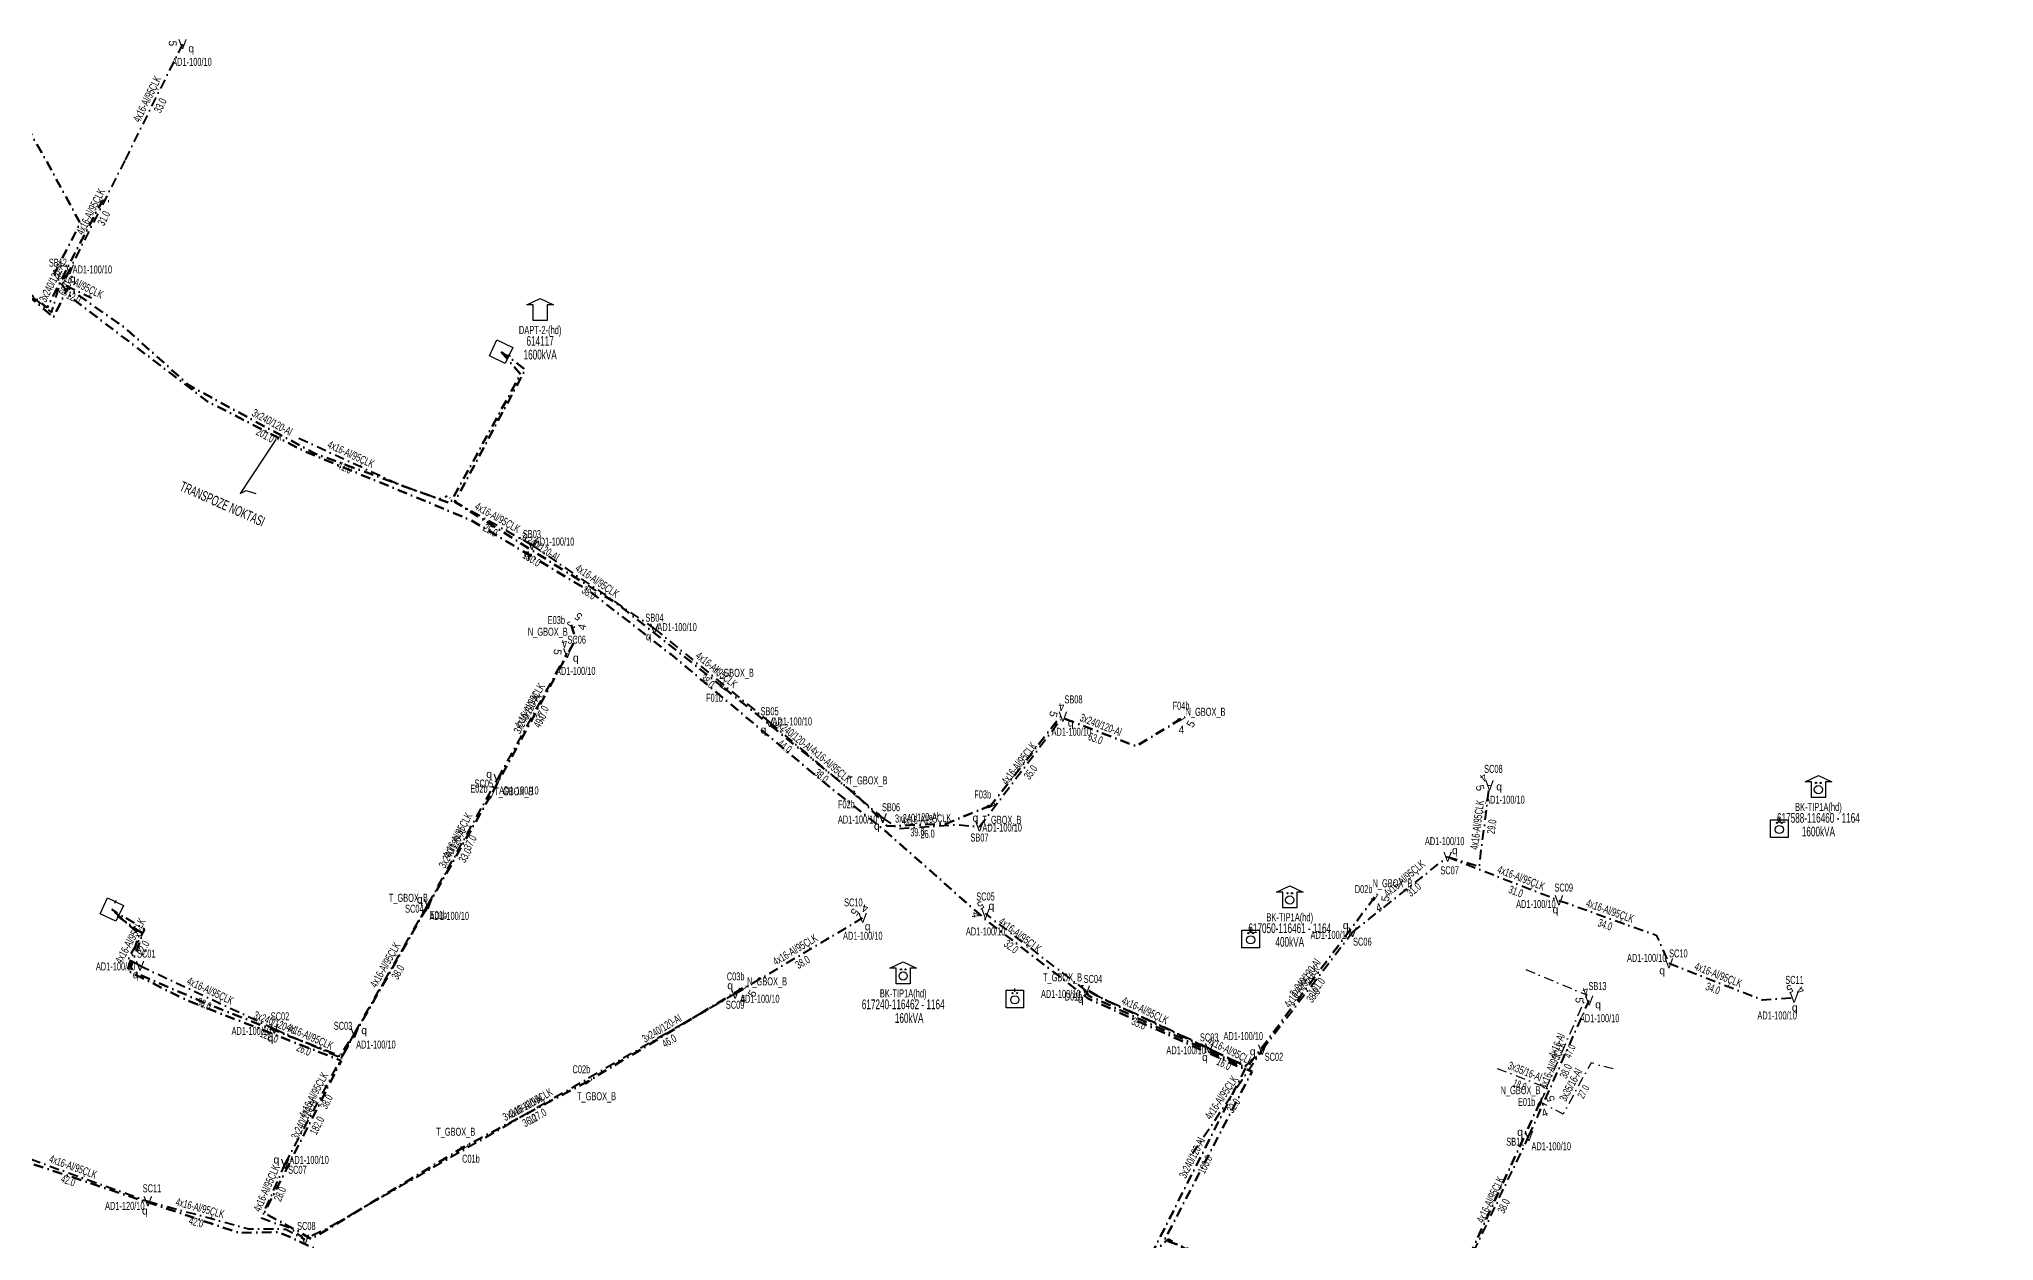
# Model space of a CAD drawing. Header units: millimetres. Extents: x 407682 to 413427, y 4045444 to 4048063.
# Drawn here: x 409555 to 410055, y 4046597 to 4046905 of the extents above; entities that cross this region are included whole.
import ezdxf
from ezdxf.enums import TextEntityAlignment as Align

# ---------------------------------------------------------------- set-up
doc = ezdxf.new("R2010")
doc.units = ezdxf.units.MM
doc.linetypes.add('DASHDOT', pattern=[5, 2.5, -1.25, 0, -1.25])
for name, color, linetype, lineweight in [('DIREK_AYD_YENI', 152, 'Continuous', 25), ('DIREK_BOX_YENI', 5, 'Continuous', 25), ('HAT_ABH_YERALTI_YENI', 6, 'DASHDOT', 80), ('HAT_ABONE_YERALTI_YENI', 30, 'DASHDOT', 30), ('HAT_AYD_YERALTI_YENI', 4, 'DASHDOT', 40), ('HAT_BOX_YERALTI_YENI', 5, 'DASHDOT', 50), ('KULLANICI', 1, 'Continuous', 25), ('NODE_OG_YENI', 5, 'Continuous', 25), ('TRAFO_MEVCUT', 5, 'Continuous', 30)]:
    doc.layers.add(name, color=color, linetype=linetype, lineweight=lineweight)
doc.styles.add('Direk', font='B_CAD')
doc.styles.get("Standard").update_dxf_attribs({"font": 'Arial'})

# ---------------------------------------------------------------- blocks, each defined once
blk = doc.blocks.new('MEV_BINA_KARE')
at = {"layer": 'TRAFO_MEVCUT', "linetype": 'Continuous'}
for p, q in [((-2.25, -2.25), (-2.25, 2.25)), ((-2.25, 2.25), (2.25, 2.25)), ((0, 1.8), (0, 2.7)), ((2.25, 2.25), (2.25, -2.25)), ((2.25, -2.25), (-2.25, -2.25))]:
    blk.add_line(p, q, dxfattribs=at)
blk = doc.blocks.new('MEV_DAPT')
at = {"layer": 'TRAFO_MEVCUT', "linetype": 'Continuous'}
for p, q in [((-3.4, 2), (0, 3.6)), ((-1.8, 2), (-3.4, 2)), ((-1.8, -2), (-1.8, 2)), ((0, 3.6), (3.4, 2)), ((3.4, 2), (1.8, 2)), ((1.8, 2), (1.8, -2)), ((1.8, -2), (-1.8, -2))]:
    blk.add_line(p, q, dxfattribs=at)
blk = doc.blocks.new('MEV_OZELBINA_KARE')
at = {"layer": 'TRAFO_MEVCUT', "linetype": 'Continuous'}
for p, q in [((-2.25, 2.25), (2.25, 2.25)), ((-2.25, -2.25), (-2.25, 2.25)), ((0, 1.8), (0, 2.7)), ((2.25, 2.25), (2.25, -2.25)), ((2.25, -2.25), (-2.25, -2.25))]:
    blk.add_line(p, q, dxfattribs=at)
for centre, radius in [((0, -0.215091), 1.049264), ((-0.592312, 1.488957), 0.15614), ((0.592312, 1.488957), 0.15614)]:
    blk.add_circle(centre, radius, dxfattribs=at)
blk = doc.blocks.new('MEV_BETKOSK_OZEL')
at = {"layer": 'TRAFO_MEVCUT', "linetype": 'Continuous'}
for p, q in [((-3.4, 2), (0, 3.6)), ((-1.8, 2), (-3.4, 2)), ((-1.8, -2), (-1.8, 2)), ((0, 3.6), (3.4, 2)), ((3.4, 2), (1.8, 2)), ((1.8, 2), (1.8, -2)), ((1.8, -2), (-1.8, -2))]:
    blk.add_line(p, q, dxfattribs=at)
for centre, radius in [((0, 0), 1.049264), ((-0.592312, 1.704048), 0.15614), ((0.592312, 1.704048), 0.15614)]:
    blk.add_circle(centre, radius, dxfattribs=at)

msp = doc.modelspace()

# ---------------------------------------------------------------- linework, layer by layer
at = {"layer": 'HAT_ABH_YERALTI_YENI', "flags": 128}
for points in [[(409477.614, 4047326.318), (409463.867131, 4047311.200562), (409448.400227, 4047322.628886), (409444.146828, 4047325.077812), (409402.026808, 4047285.838032), (409388.717667, 4047276.210142), (409359.972694, 4047240.244175), (409324.236814, 4047196.749089), (409322.425902, 4047174.096609), (409353.694655, 4047171.767039), (409384.371755, 4047165.999745), (409417.380314, 4047148.820569), (409419.002444, 4047141.422002), (409396.39833, 4047106.790011), (409377.112251, 4047082.319502), (409413.464184, 4047053.829198), (409427.943775, 4047045.23961), (409466.826773, 4047015.293417), (409485.233032, 4046995.291948), (409525.331532, 4046927.836955), (409556.357026, 4046874.000209), (409565.113549, 4046857.88885), (409558.487295, 4046844.88176), (409563.027506, 4046838.623632), (409597.723579, 4046812.205101), (409622.642823, 4046799.367915), (409653.603096, 4046786.62512), (409665.307589, 4046781.716784), (409695.290718, 4046763.805494), (409717.283839, 4046746.72071), (409755.996933, 4046714.284346), (409771.212774, 4046702.258923), (409797.382807, 4046679.131872), (409823.304956, 4046659.223661), (409861.669737, 4046641.803977), (409865.300115, 4046640.515074), (409842.881171, 4046597.354794), (409891.066395, 4046579.42261), (409909.132943, 4046573.439533), (409946.81968, 4046560.477739), (409969.930784, 4046556.958281), (410030.141065, 4046560.595415), (410036.213899, 4046559.891162), (410044.899599, 4046445.84143), (410045.884718, 4046440.561144), (410066.011922, 4046431.989959), (410126.413647, 4046410.047011), (410203.717659, 4046382.265313), (410231.359435, 4046375.043122), (410240.71042, 4046372.795141), (410257.975399, 4046368.50422), (410329.750227, 4046350.535383), (410364.032211, 4046346.93482), (410445.437006, 4046344.471155), (410544.837965, 4046345.839795), (410604.549005, 4046347.655169), (410628.178707, 4046365.598615), (410642.695665, 4046412.371978), (410667.865768, 4046502.105417), (410676.606298, 4046540.492999), (410682.341115, 4046560.377756), (410692.994093, 4046603.333826), (410739.733722, 4046591.210237), (410763.502339, 4046583.712753), (410760.1524, 4046576.693833), (410753.326, 4046568.981)], [(410762.319821, 4046583.220858), (410747.815091, 4046587.856228), (410718.418629, 4046596.109297), (410707.227002, 4046599.344624), (410693.544442, 4046602.146098), (410689.506812, 4046583.120325), (410684.089408, 4046561.311388), (410671.950829, 4046515.016596), (410662.213442, 4046477.433739), (410649.849811, 4046432.837488), (410637.849797, 4046389.638015), (410631.506328, 4046370.915595), (410628.867259, 4046365.267987), (410614.932972, 4046353.286611), (410604.821439, 4046346.389529), (410562.766848, 4046345.439464), (410520.25831, 4046344.611383), (410479.473502, 4046343.639197), (410453.976345, 4046343.016009), (410422.317571, 4046343.385683), (410385.859471, 4046344.916648), (410361.173035, 4046346.339748), (410335.005975, 4046348.553349), (410325.160318, 4046350.449929), (410295.074926, 4046357.892105), (410272.762676, 4046362.992458), (410272.20753, 4046363.203589), (410249.639791, 4046368.734023), (410226.261423, 4046374.569784), (410216.792442, 4046377.726111), (410205.75085, 4046380.400505), (410160.769061, 4046396.721909), (410124.698961, 4046409.408513), (410097.397324, 4046419.523776), (410071.345284, 4046429.344199), (410046.879247, 4046439.204584), (409991.66651, 4046458.127449), (409943.178255, 4046475.603015), (409918.085379, 4046484.313565), (409880.902484, 4046499.712176), (409829.012692, 4046520.239892), (409772.259704, 4046540.071307), (409725.817999, 4046556.648079), (409678.732391, 4046573.052777), (409648.795927, 4046583.839621), (409619.89495, 4046597.665706), (409615.791725, 4046599.360516), (409605.801263, 4046599.182115), (409562.573262, 4046613.622198), (409539.291919, 4046621.293445), (409530.282664, 4046594.35488), (409525.465834, 4046589.44885), (409524.347, 4046588.662)]]:
    msp.add_lwpolyline(points, dxfattribs=at)
at = {"layer": 'HAT_ABONE_YERALTI_YENI', "flags": 128}
for points in [[(409935.386, 4046666.647), (409951.030712, 4046660.158214), (409939.078502, 4046632.711416)], [(409957.792, 4046641.17), (409952.140348, 4046642.745868), (409944.972387, 4046629.630024), (409939.078502, 4046632.711416)], [(409928.099, 4046641.333), (409940.94467, 4046636.315713), (409939.078502, 4046632.711416)]]:
    msp.add_lwpolyline(points, dxfattribs=at)
at = {"layer": 'HAT_AYD_YERALTI_YENI', "flags": 128}
for points in [[(409591.331303, 4046903.74998), (409576.52749, 4046873.930965)], [(409576.52749, 4046873.930965), (409562.437485, 4046845.996289)], [(409534.012447, 4046844.523264), (409538.98534, 4046850.138042), (409557.775993, 4046834.954126), (409559.86879, 4046842.078544), (409562.437485, 4046845.996289)], [(409562.437485, 4046845.996289), (409560.581232, 4046842.34571), (409567.97363, 4046838.707758)], [(409621.149928, 4046802.772733), (409646.234092, 4046791.189288), (409657.104265, 4046787.211029), (409659.117, 4046787.99)], [(409680.8276, 4046775.391698), (409661.398243, 4046786.260179), (409659.117, 4046787.99)], [(409680.8276, 4046775.391698), (409712.214362, 4046753.97042)], [(409712.214362, 4046753.97042), (409741.713033, 4046730.015704)], [(409672.076931, 4046715.53227), (409689.886939, 4046747.715617)], [(409741.713033, 4046730.015704), (409770.696191, 4046705.439769)], [(409795.476, 4046703.272), (409816.838711, 4046731.423628)], [(409654.280487, 4046683.424542), (409672.076931, 4046715.53227)], [(409915.40091, 4046695.532368), (409923.478649, 4046693.098365), (409926.123, 4046713.847)], [(409770.696191, 4046705.439769), (409774.66775, 4046702.767634), (409789.404272, 4046703.755797), (409795.476, 4046703.272)], [(409891.053, 4046676.246), (409915.40091, 4046695.532368)], [(409915.40091, 4046695.532368), (409923.216387, 4046692.422364), (409943.903, 4046684.37)], [(409580.452786, 4046667.603126), (409577.411016, 4046669.313725), (409581.709249, 4046676.90541), (409573.21853, 4046682.009358)], [(409635.447, 4046650.42), (409654.280487, 4046683.424542)], [(409943.903, 4046684.37), (409968.834043, 4046675.463178), (409972.082772, 4046668.243779)], [(409732.885921, 4046660.432396), (409765.544, 4046679.86)], [(409822.708708, 4046661.246561), (409797.01923, 4046680.972904)], [(409867.906, 4046646.109), (409891.053, 4046676.246)], [(409580.452786, 4046667.603126), (409614.857375, 4046651.46856)], [(409972.082772, 4046668.243779), (409996.02061, 4046658.876106), (410004.142435, 4046659.431444)], [(409732.885921, 4046660.432396), (409629.719356, 4046601.058152), (409622.7, 4046597.469)], [(409854.315, 4046646.454), (409822.708708, 4046661.246561)], [(409936.214658, 4046624.008141), (409951.652606, 4046658.730897)], [(409614.857375, 4046651.46856), (409631.474989, 4046644.18988), (409635.447, 4046650.42)], [(409617.606584, 4046616.86822), (409635.447, 4046650.42)], [(409850.029, 4046619.527), (409867.906, 4046646.109)], [(409854.315, 4046646.454), (409863.532983, 4046641.874621), (409867.420352, 4046645.067817), (409867.906, 4046646.109)], [(409542.927539, 4046621.484209), (409582.446, 4046607.262)], [(409919.851866, 4046589.711508), (409936.214658, 4046624.008141)], [(409622.7, 4046597.469), (409619.144579, 4046600.298822), (409611.524984, 4046602.911255), (409617.606584, 4046616.86822)], [(409582.446, 4046607.262), (409608.238161, 4046600.254054), (409617.765795, 4046600.153687), (409622.7, 4046597.469)]]:
    msp.add_lwpolyline(points, dxfattribs=at)
at = {"layer": 'HAT_BOX_YERALTI_YENI', "flags": 128}
for points in [[(409532.847, 4046842.171), (409538.957749, 4046850.079602), (409553.080515, 4046839.082823), (409556.647822, 4046836.181939), (409562.509049, 4046847.792751), (409570.813893, 4046863.687626), (409573.191884, 4046863.367078)], [(409532.847, 4046842.171), (409538.915231, 4046849.232243), (409553.944019, 4046837.473455), (409558.259662, 4046833.727864), (409561.943862, 4046841.319549), (409576.624841, 4046830.992625), (409592.925012, 4046816.357035), (409601.633121, 4046811.567576), (409625.217583, 4046798.86825), (409659.89207, 4046786.100018), (409677.950566, 4046819.180269), (409672.939, 4046824.939)], [(409729.772172, 4046739.009283), (409702.555782, 4046760.403403), (409661.074111, 4046786.477338), (409679.160933, 4046820.351958), (409672.939, 4046824.939)], [(409690.889627, 4046754.968283), (409692.083988, 4046751.411635), (409670.309561, 4046711.286072)], [(409763.723117, 4046711.562962), (409729.772172, 4046739.009283)], [(409847.138511, 4046730.901832), (409835.64288, 4046723.859458), (409816.111188, 4046731.338135), (409798.40994, 4046708.700894)], [(409798.40994, 4046708.700894), (409787.11468, 4046704.075479), (409771.898839, 4046703.339229), (409763.723117, 4046711.562962)], [(409653.821615, 4046682.374957), (409670.309561, 4046711.286072)], [(409653.821615, 4046682.374957), (409632.150513, 4046644.280479), (409596.322741, 4046658.400283), (409580.315664, 4046665.312668), (409578.026994, 4046667.043125), (409581.097161, 4046675.807055), (409574.901006, 4046680.16111), (409573.21853, 4046682.009358)], [(409663.488556, 4046621.230592), (409624.313798, 4046597.586069), (409620.723553, 4046599.723119), (409612.260834, 4046604.253666), (409631.992773, 4046643.291377), (409592.253718, 4046658.823786), (409577.196142, 4046666.389353), (409580.266308, 4046675.655674), (409573.21853, 4046682.009358)], [(409896.673205, 4046685.14711), (409864.110924, 4046641.690532), (409826.278492, 4046659.53078), (409822.386185, 4046661.809351)], [(409734.823648, 4046661.886102), (409695.217177, 4046638.038991)], [(409839.492, 4046593.608), (409863.675402, 4046641.497757), (409823.412809, 4046659.951446), (409822.386185, 4046661.809351)], [(409695.217177, 4046638.038991), (409663.488556, 4046621.230592)], [(409939.078502, 4046632.711416), (409915.030266, 4046580.430182), (409910.312611, 4046571.998106), (409865.732816, 4046584.902783), (409843.84165, 4046597.579141), (409839.492, 4046593.608)]]:
    msp.add_lwpolyline(points, dxfattribs=at)
at = {"layer": 'KULLANICI', "color": 2, "flags": 128}
msp.add_lwpolyline([(409615.253495, 4046802.434902), (409606.067112, 4046788.608931), (409607.644572, 4046789.351265), (409610.149949, 4046788.608931)], dxfattribs=at)
msp.add_lwpolyline([(409615.253495, 4046802.434902), (409606.067112, 4046788.608931), (409607.644572, 4046789.351265), (409610.149949, 4046788.608931)], dxfattribs=at)

# ---------------------------------------------------------------- block references
at = {"layer": 'TRAFO_MEVCUT'}
for name, p in [('MEV_DAPT', (409682.939, 4046834.939)), ('MEV_DAPT', (409682.939, 4046834.939)), ('MEV_BETKOSK_OZEL', (410010.368, 4046712.749)), ('MEV_BETKOSK_OZEL', (410010.368, 4046712.749)), ('MEV_OZELBINA_KARE', (410000.368, 4046702.749)), ('MEV_OZELBINA_KARE', (410000.368, 4046702.749)), ('MEV_BETKOSK_OZEL', (409874.952, 4046684.483)), ('MEV_BETKOSK_OZEL', (409874.952, 4046684.483)), ('MEV_OZELBINA_KARE', (409864.952, 4046674.483)), ('MEV_OZELBINA_KARE', (409864.952, 4046674.483)), ('MEV_BETKOSK_OZEL', (409775.939015, 4046664.983235)), ('MEV_BETKOSK_OZEL', (409775.939015, 4046664.983235)), ('MEV_OZELBINA_KARE', (409804.524, 4046659.101)), ('MEV_OZELBINA_KARE', (409804.524, 4046659.101))]:
    msp.add_blockref(name, p, dxfattribs=at)
for p, rotation in [((409672.939, 4046824.939), 244.80057), ((409672.939, 4046824.939), 244.80057), ((409573.21853, 4046682.009358), 334.604088), ((409573.21853, 4046682.009358), 334.604088)]:
    msp.add_blockref('MEV_BINA_KARE', p, dxfattribs=dict(at, rotation=rotation))

# ---------------------------------------------------------------- texts
at = {"layer": 'DIREK_AYD_YENI', "color": 32, "style": 'Direk'}
for s, rotation, p in [('5', 266.097648, (409588.837099, 4046903.920121)), ('5', 263.540208, (409687.402811, 4046747.996882)), ('4', 196.040209, (409689.196159, 4046750.118287)), ('5', 255.307152, (409814.420463, 4046732.057721)), ('4', 187.807152, (409816.499113, 4046733.900455)), ('4', 217.736981, (409924.592906, 4046715.824072)), ('5', 285.236981, (409923.710882, 4046713.18997)), ('5', 233.247524, (409763.54093, 4046681.355898)), ('4', 165.747524, (409766.159488, 4046682.283051)), ('5', 209.980195, (409795.769979, 4046683.138399)), ('4', 277.480194, (409794.540506, 4046680.647445)), ('4', 201.02978, (409950.755473, 4046661.064382)), ('5', 206.411572, (410003.030395, 4046661.670499)), ('4', 138.911573, (410005.785493, 4046661.315684)), ('5', 268.52978, (409949.153429, 4046658.79504))]:
    msp.add_text(s, height=2, rotation=rotation, dxfattribs=at).set_placement(p, align=Align.MIDDLE_CENTER)
at = {"layer": 'DIREK_AYD_YENI', "style": 'Direk'}
for p in [(409591.331303, 4046903.74998), (409562.437485, 4046845.996289), (409680.8276, 4046775.391698), (409712.214362, 4046753.97042), (409689.886939, 4046747.715617), (409816.838711, 4046731.423628), (409741.713033, 4046730.015704), (409672.076931, 4046715.53227), (409926.123, 4046713.847), (409770.696191, 4046705.439769), (409795.476, 4046703.272), (409915.40091, 4046695.532368), (409654.280487, 4046683.424542), (409797.01923, 4046680.972904), (409943.903, 4046684.37), (409765.544, 4046679.86), (409891.053, 4046676.246), (409580.452786, 4046667.603126), (409972.082772, 4046668.243779), (409732.885921, 4046660.432396), (409822.708708, 4046661.246561), (409951.652606, 4046658.730897), (410004.142435, 4046659.431444), (409614.857375, 4046651.46856), (409635.447, 4046650.42), (409854.315, 4046646.454), (409867.906, 4046646.109), (409936.214658, 4046624.008141), (409617.606584, 4046616.86822), (409582.446, 4046607.262), (409622.7, 4046597.469)]:
    msp.add_text('V', height=2.5, dxfattribs=at).set_placement(p, align=Align.MIDDLE_CENTER)
at = {"layer": 'DIREK_AYD_YENI', "color": 4, "style": 'Direk'}
for p in [(409593.570537, 4046902.6383), (409563.213932, 4046843.621236), (409679.51141, 4046773.266223), (409710.720439, 4046751.965877), (409692.074338, 4046746.505127), (409740.11654, 4046728.091851), (409818.830225, 4046729.912379), (409669.88994, 4046716.743497), (409928.602941, 4046713.530939), (409769.187662, 4046703.446195), (409794.45415, 4046705.553627), (409917.258209, 4046697.207136), (409652.101478, 4046684.65007), (409798.541819, 4046682.955761), (409943.028945, 4046682.027773), (409766.82214, 4046677.711429), (409889.272063, 4046678.000498), (409970.359604, 4046666.432511), (409579.308547, 4046665.380354), (409731.623307, 4046662.590128), (409821.409899, 4046659.110421), (409953.936997, 4046657.715242), (410004.312977, 4046656.937268), (409637.85353, 4046651.098527), (409613.825034, 4046649.19166), (409853.228918, 4046644.202239), (409865.445334, 4046645.668587), (409933.94408, 4046625.054312), (409615.35527, 4046617.955227), (409581.694361, 4046604.877668)]:
    msp.add_text('q', height=2, dxfattribs=at).set_placement(p, align=Align.MIDDLE_CENTER)
at = {"layer": 'DIREK_AYD_YENI', "width": 0.53}
for s, p in [('AD1-100/10', (409593.752556, 4046899.190104)), ('SB12', (409559.406657, 4046847.746741)), ('AD1-100/10', (409568.24028, 4046845.996449)), ('SB03', (409680.828024, 4046778.203174)), ('AD1-100/10', (409686.630396, 4046776.292059)), ('SB04', (409712.21699, 4046756.780616)), ('SC06', (409692.300438, 4046751.155383)), ('AD1-100/10', (409718.017158, 4046754.377084)), ('AD1-100/10', (409692.054778, 4046743.155741)), ('SB08', (409819.554298, 4046735.858777)), ('SB05', (409741.709387, 4046732.8259)), ('AD1-100/10', (409747.515829, 4046730.215993)), ('AD1-100/10', (409818.998973, 4046727.563752)), ('SC08', (409927.114663, 4046718.057196)), ('SC05', (409668.497849, 4046714.300248)), ('AD1-100/10', (409677.48772, 4046712.5356)), ('SB06', (409772.808131, 4046708.230774)), ('AD1-100/10', (409930.076087, 4046710.162124)), ('AD1-100/10', (409764.268519, 4046705.079746)), ('AD1-100/10', (409801.278796, 4046703.012629)), ('SB07', (409795.476424, 4046700.462124)), ('AD1-100/10', (409914.636718, 4046699.535634)), ('SC07', (409915.908703, 4046692.0694)), ('SC09', (409945.126677, 4046687.649118)), ('SC04', (409650.710486, 4046682.232198)), ('AD1-100/10', (409659.662985, 4046680.397293)), ('SC10', (409763.161381, 4046683.842603)), ('SC05', (409797.015584, 4046685.358099)), ('AD1-100/10', (409938.000328, 4046683.429377)), ('AD1-100/10', (409797.056792, 4046676.413028)), ('AD1-100/10', (409885.325328, 4046675.519286)), ('SC01', (409582.054721, 4046670.715007)), ('AD1-100/10', (409765.581562, 4046675.300124)), ('SC06', (409893.546311, 4046673.789702)), ('SC10', (409974.495209, 4046670.779553)), ('AD1-100/10', (409574.200114, 4046667.45478)), ('AD1-100/10', (409966.387063, 4046669.636909)), ('AD1-100/10', (409816.281036, 4046660.409027)), ('SC04', (409824.527041, 4046664.237157)), ('SB13', (409953.77348, 4046662.396231)), ('SC11', (410004.247744, 4046663.99164)), ('SC09', (409732.885242, 4046657.62252)), ('AD1-100/10', (409739.202815, 4046659.150071)), ('AD1-100/10', (409608.954703, 4046650.936455)), ('SC02', (409616.302653, 4046654.656219)), ('SC03', (409632.450539, 4046652.228653)), ('AD1-100/10', (409954.326067, 4046654.171021)), ('AD1-100/10', (409999.796686, 4046654.890976)), ('AD1-100/10', (409640.867032, 4046647.433451)), ('AD1-100/10', (409848.412328, 4046645.96616)), ('SC03', (409854.315424, 4046649.265476)), ('AD1-100/10', (409863.041508, 4046649.607591)), ('SC02', (409870.897675, 4046644.292443)), ('SB12', (409932.736688, 4046622.538909)), ('AD1-100/10', (409941.925459, 4046621.376885)), ('AD1-100/10', (409623.75938, 4046617.873737)), ('SC11', (409583.498294, 4046610.600065)), ('SC07', (409620.758425, 4046615.346411)), ('AD1-120/10', (409576.545794, 4046606.104725)), ('SC08', (409623.04869, 4046600.951587))]:
    msp.add_text(s, height=2.05, dxfattribs=at).set_placement(p, align=Align.MIDDLE_CENTER)
at = {"layer": 'DIREK_BOX_YENI', "width": 0.53}
for s, p in [('E03b', (409687.084175, 4046756.168595)), ('N_GBOX_B', (409684.904531, 4046753.192112)), ('T_GBOX_B', (409732.685078, 4046742.663286)), ('F01b', (409727.590445, 4046736.272485)), ('F04b', (409847.107477, 4046734.237027)), ('N_GBOX_B', (409853.382208, 4046732.677881)), ('E02b', (409667.251103, 4046712.987787)), ('T_GBOX_B', (409676.206128, 4046712.289478)), ('T_GBOX_B', (409766.916432, 4046715.102024)), ('F03b', (409796.297606, 4046711.491601)), ('F02b', (409761.378433, 4046708.964413)), ('T_GBOX_B', (409801.21064, 4046705.000753)), ('D02b', (409893.872273, 4046687.245866)), ('N_GBOX_B', (409901.277743, 4046688.745047)), ('T_GBOX_B', (409649.181617, 4046685.017842)), ('E01b', (409656.862875, 4046680.642693)), ('C03b', (409733.018282, 4046664.884544)), ('N_GBOX_B', (409741.070923, 4046663.610035)), ('T_GBOX_B', (409816.757606, 4046664.633049)), ('D01b', (409819.576564, 4046659.72224)), ('C02b', (409693.494629, 4046641.085764)), ('N_GBOX_B', (409934.059306, 4046635.735725)), ('T_GBOX_B', (409697.396768, 4046634.183816)), ('E01b', (409935.618455, 4046632.724854)), ('T_GBOX_B', (409661.313152, 4046625.084346)), ('C01b', (409665.209074, 4046618.182672))]:
    msp.add_text(s, height=2.05, dxfattribs=at).set_placement(p, align=Align.MIDDLE_CENTER)
at = {"layer": 'DIREK_BOX_YENI', "color": 32, "style": 'Direk'}
for s, rotation, p in [('5', 498.562604, (409692.742671, 4046757.067385)), ('4', 438.562604, (409693.634025, 4046754.413051)), ('4', 361.492181, (409847.211424, 4046728.102781)), ('5', 421.492181, (409849.599016, 4046729.565451)), ('4', 383.155554, (409897.774246, 4046682.572676)), ('5', 443.155554, (409899.453251, 4046684.813422)), ('4', 361.052204, (409734.875066, 4046659.086574)), ('5', 421.052204, (409737.273819, 4046660.530867)), ('5', 107.512749, (409941.748722, 4046633.553986)), ('4', 382.983933, (409940.228055, 4046629.968983))]:
    msp.add_text(s, height=2, rotation=rotation, dxfattribs=at).set_placement(p, align=Align.MIDDLE_CENTER)
at = {"layer": 'DIREK_BOX_YENI', "style": 'Direk', "width": 0.8}
for rotation, p in [(243.103763, (409690.889627, 4046754.968283)), (234.183919, (409729.772172, 4046739.009283)), (302.760561, (409847.138511, 4046730.901832)), (336.037511, (409670.309561, 4046711.286072)), (229.719943, (409763.723117, 4046711.562962)), (298.940013, (409798.40994, 4046708.700894)), (333.434949, (409653.821615, 4046682.374957)), (328.706961, (409896.673205, 4046685.14711)), (304.796026, (409734.823648, 4046661.886102)), (236.353069, (409822.386185, 4046661.809351)), (308.904138, (409695.217177, 4046638.038991)), (345.963757, (409939.078502, 4046632.711416)), (302.360938, (409663.488556, 4046621.230592))]:
    msp.add_text('J', height=2.25, rotation=rotation, dxfattribs=at).set_placement(p, align=Align.MIDDLE_CENTER)
at = {"layer": 'HAT_ABONE_YERALTI_YENI', "lineweight": 30, "width": 0.53}
for s, rotation, p in [('4x16-Al', 426.468402, (409944.275293, 4046646.774181)), ('3x35/16-Al', 338.66528, (409934.831078, 4046639.616107)), ('3x35/16-Al', 421.342883, (409947.810488, 4046636.595578))]:
    msp.add_text(s, height=2.05, rotation=rotation, dxfattribs=at).set_placement(p, align=Align.CENTER)
for s, rotation, p in [('47.0', 426.468402, (409945.833921, 4046646.095448)), ('18.0', 338.66528, (409934.212592, 4046638.032606)), ('27.0', 421.342883, (409949.302247, 4046635.780314))]:
    msp.add_text(s, height=1.9, rotation=rotation, dxfattribs=at).set_placement(p, align=Align.TOP_CENTER)
at = {"layer": 'HAT_AYD_YERALTI_YENI', "lineweight": 30, "width": 0.53}
for rotation, p in [(423.597648, (409583.168057, 4046889.218444)), (423.234024, (409568.723562, 4046860.346422)), (333.797248, (409564.652748, 4046841.289386)), (335.213302, (409634.048365, 4046797.752704)), (330.778028, (409671.527886, 4046781.567763)), (325.686697, (409697.000141, 4046765.383131)), (320.9213, (409727.499527, 4046742.652901)), (60.37725, (409681.102251, 4046733.736198)), (319.704106, (409756.754337, 4046718.376044)), (52.413712, (409806.391199, 4046718.846243)), (82.73698, (409923.957645, 4046703.580143)), (61.43619, (409662.618551, 4046700.518376)), (3.836248, (409781.979141, 4046704.109811)), (40.395788, (409904.972144, 4046689.206295)), (338.73094, (409933.867902, 4046689.188264)), (340.340311, (409956.654489, 4046680.717041)), (60.482482, (409578.820458, 4046673.528354)), (322.986864, (409805.247525, 4046674.698575)), (60.289484, (409644.125484, 4046667.343546)), (30.746761, (409748.780634, 4046670.876561)), (52.473519, (409878.805321, 4046661.695125)), (338.627939, (409984.361451, 4046664.351491)), (334.875042, (409598.015985, 4046660.305419)), (334.886164, (409837.471895, 4046655.28759)), (336.346102, (409623.507211, 4046648.607808)), (333.582388, (409859.302165, 4046644.925549)), (66.029779, (409943.156939, 4046641.714841)), (61.998365, (409625.776529, 4046634.043042)), (56.077942, (409858.262309, 4046633.292393)), (389.921214, (409680.878651, 4046631.481979)), (340.206955, (409562.974729, 4046615.172894)), (66.455342, (409613.786547, 4046610.229282)), (64.49437, (409927.266101, 4046607.225834)), (344.799232, (409595.564952, 4046604.578288))]:
    msp.add_text('4x16-Al/95ÇLK', height=2.05, rotation=rotation, dxfattribs=at).set_placement(p, align=Align.CENTER)
for s, rotation, p in [('33.0', 423.597648, (409584.690736, 4046888.462501)), ('31.0', 423.234024, (409570.241412, 4046859.580832)), ('12.0', 333.797248, (409563.902114, 4046839.764082)), ('41.0', 335.213302, (409633.335655, 4046796.209317)), ('25.0', 330.778028, (409670.697956, 4046780.084114)), ('38.0', 325.686697, (409696.041821, 4046763.978987)), ('38.0', 320.9213, (409726.427868, 4046741.333223)), ('37.0', 60.37725, (409682.580059, 4046732.89591)), ('38.0', 319.704106, (409755.654887, 4046717.079429)), ('35.0', 52.413712, (409807.738339, 4046717.809318)), ('26.0', 3.836248, (409782.09288, 4046702.41362)), ('29.0', 82.73698, (409925.644004, 4046703.365222)), ('37.0', 61.43619, (409664.111636, 4046699.705543)), ('31.0', 40.395788, (409906.073853, 4046687.911599)), ('31.0', 338.73094, (409933.25123, 4046687.604056)), ('34.0', 340.340311, (409956.082553, 4046679.116138)), ('22.0', 60.482482, (409580.299806, 4046672.690781)), ('32.0', 322.986864, (409804.224128, 4046673.341129)), ('38.0', 60.289484, (409645.602003, 4046666.500995)), ('38.0', 30.746761, (409749.649749, 4046669.415521)), ('38.0', 52.473519, (409880.153544, 4046660.659607)), ('34.0', 338.627939, (409983.741932, 4046662.768393)), ('38.0', 334.875042, (409597.294176, 4046658.766267)), ('35.0', 334.886164, (409836.750384, 4046653.748297)), ('26.0', 336.346102, (409622.825153, 4046647.050632)), ('16.0', 333.582388, (409858.545817, 4046643.403072)), ('38.0', 66.029779, (409944.710325, 4046641.024196)), ('38.0', 61.998365, (409627.277517, 4046633.244898)), ('32.0', 56.077942, (409859.672964, 4046632.343684)), ('127.0', 389.921214, (409681.726626, 4046630.008569)), ('42.0', 340.206955, (409562.399068, 4046613.573327)), ('28.0', 66.455342, (409615.345021, 4046609.550193)), ('38.0', 64.49437, (409928.800424, 4046606.493814)), ('42.0', 344.799232, (409595.119209, 4046602.937766))]:
    msp.add_text(s, height=2.05, rotation=rotation, dxfattribs=at).set_placement(p, align=Align.TOP_CENTER)
at = {"layer": 'HAT_BOX_YERALTI_YENI', "lineweight": 30, "width": 0.53}
for rotation, p in [(63.215004, (409558.819637, 4046842.370392)), (331.699244, (409613.828337, 4046805.966313)), (327.847961, (409682.267289, 4046774.160013)), (421.513209, (409680.449686, 4046731.754266)), (339.048176, (409826.18098, 4046728.392596)), (321.04754, (409747.282019, 4046725.94714)), (362.770216, (409779.465679, 4046704.556361)), (60.303982, (409661.327222, 4046697.251603)), (413.155554, (409879.711838, 4046663.928519)), (338.490491, (409614.548284, 4046652.131184)), (391.052204, (409714.581966, 4046650.690739)), (63.392291, (409623.332386, 4046627.900627)), (387.912633, (409678.95496, 4046630.385905)), (63.207107, (409850.824956, 4046617.936031))]:
    msp.add_text('3x240/120-Al', height=2.05, rotation=rotation, dxfattribs=at).set_placement(p, align=Align.CENTER)
for s, rotation, p in [('66.0', 63.215004, (409560.337234, 4046841.604298)), ('201.0', 331.699244, (409613.022367, 4046804.469512)), ('130.0', 327.847961, (409681.362604, 4046772.720727)), ('49.0', 421.513209, (409681.943862, 4046730.943441)), ('63.0', 339.048176, (409825.573089, 4046726.804997)), ('44.0', 321.04754, (409746.213271, 4046724.625105)), ('39.0', 362.770216, (409779.547841, 4046702.858347)), ('33.0', 60.303982, (409662.803954, 4046696.409426)), ('101.0', 413.155554, (409881.072291, 4046662.909123)), ('122.0', 338.490491, (409613.924969, 4046650.549578)), ('46.0', 391.052204, (409715.458858, 4046649.234353)), ('182.0', 63.392291, (409624.852346, 4046627.139232)), ('36.0', 387.912633, (409679.750772, 4046628.883678)), ('100.0', 63.207107, (409852.342447, 4046617.169727))]:
    msp.add_text(s, height=2.05, rotation=rotation, dxfattribs=at).set_placement(p, align=Align.TOP_CENTER)
at = {"layer": 'KULLANICI', "color": 2, "width": 0.6}
msp.add_text('TRANSPOZE NOKTASI', height=2.5782, rotation=336.2092, dxfattribs=at).set_placement((409602.0771, 4046787.1243), align=Align.TOP_CENTER)
msp.add_text('TRANSPOZE NOKTASI', height=2.5782, rotation=336.2092, dxfattribs=at).set_placement((409602.0771, 4046787.1243), align=Align.TOP_CENTER)
at = {"layer": 'NODE_OG_YENI', "style": 'Direk'}
msp.add_text('M', height=1.4, dxfattribs=at).set_placement((409615.814997, 4046802.876563), align=Align.MIDDLE_CENTER)
at = {"layer": 'TRAFO_MEVCUT', "width": 0.6}
for s, height, p in [('DAPT-2-(hd)', 2.1, (409682.939, 4046829.439)), ('DAPT-2-(hd)', 2.1, (409682.939, 4046829.439)), ('614117', 2.5, (409682.939, 4046826.439)), ('614117', 2.5, (409682.939, 4046826.439)), ('1600kVA', 2.5, (409682.939, 4046822.939)), ('1600kVA', 2.5, (409682.939, 4046822.939)), ('617588-116460 - 1164', 2.5, (410010.368, 4046704.249)), ('617588-116460 - 1164', 2.5, (410010.368, 4046704.249)), ('BK-TIP1A(hd)', 2.1, (410010.368, 4046707.249)), ('BK-TIP1A(hd)', 2.1, (410010.368, 4046707.249)), ('1600kVA', 2.5, (410010.368, 4046700.749)), ('1600kVA', 2.5, (410010.368, 4046700.749)), ('617050-116461 - 1164', 2.5, (409874.952, 4046675.983)), ('617050-116461 - 1164', 2.5, (409874.952, 4046675.983)), ('BK-TIP1A(hd)', 2.1, (409874.952, 4046678.983)), ('BK-TIP1A(hd)', 2.1, (409874.952, 4046678.983)), ('400kVA', 2.5, (409874.952, 4046672.483)), ('400kVA', 2.5, (409874.952, 4046672.483)), ('BK-TIP1A(hd)', 2.1, (409775.939015, 4046659.483235)), ('BK-TIP1A(hd)', 2.1, (409775.939015, 4046659.483235)), ('617240-116462 - 1164', 2.5, (409775.939015, 4046656.483235)), ('617240-116462 - 1164', 2.5, (409775.939015, 4046656.483235)), ('160kVA', 2.5, (409777.464113, 4046652.983235)), ('160kVA', 2.5, (409777.464113, 4046652.983235))]:
    msp.add_text(s, height=height, dxfattribs=at).set_placement(p, align=Align.CENTER)

doc.saveas('drawing.dxf')
